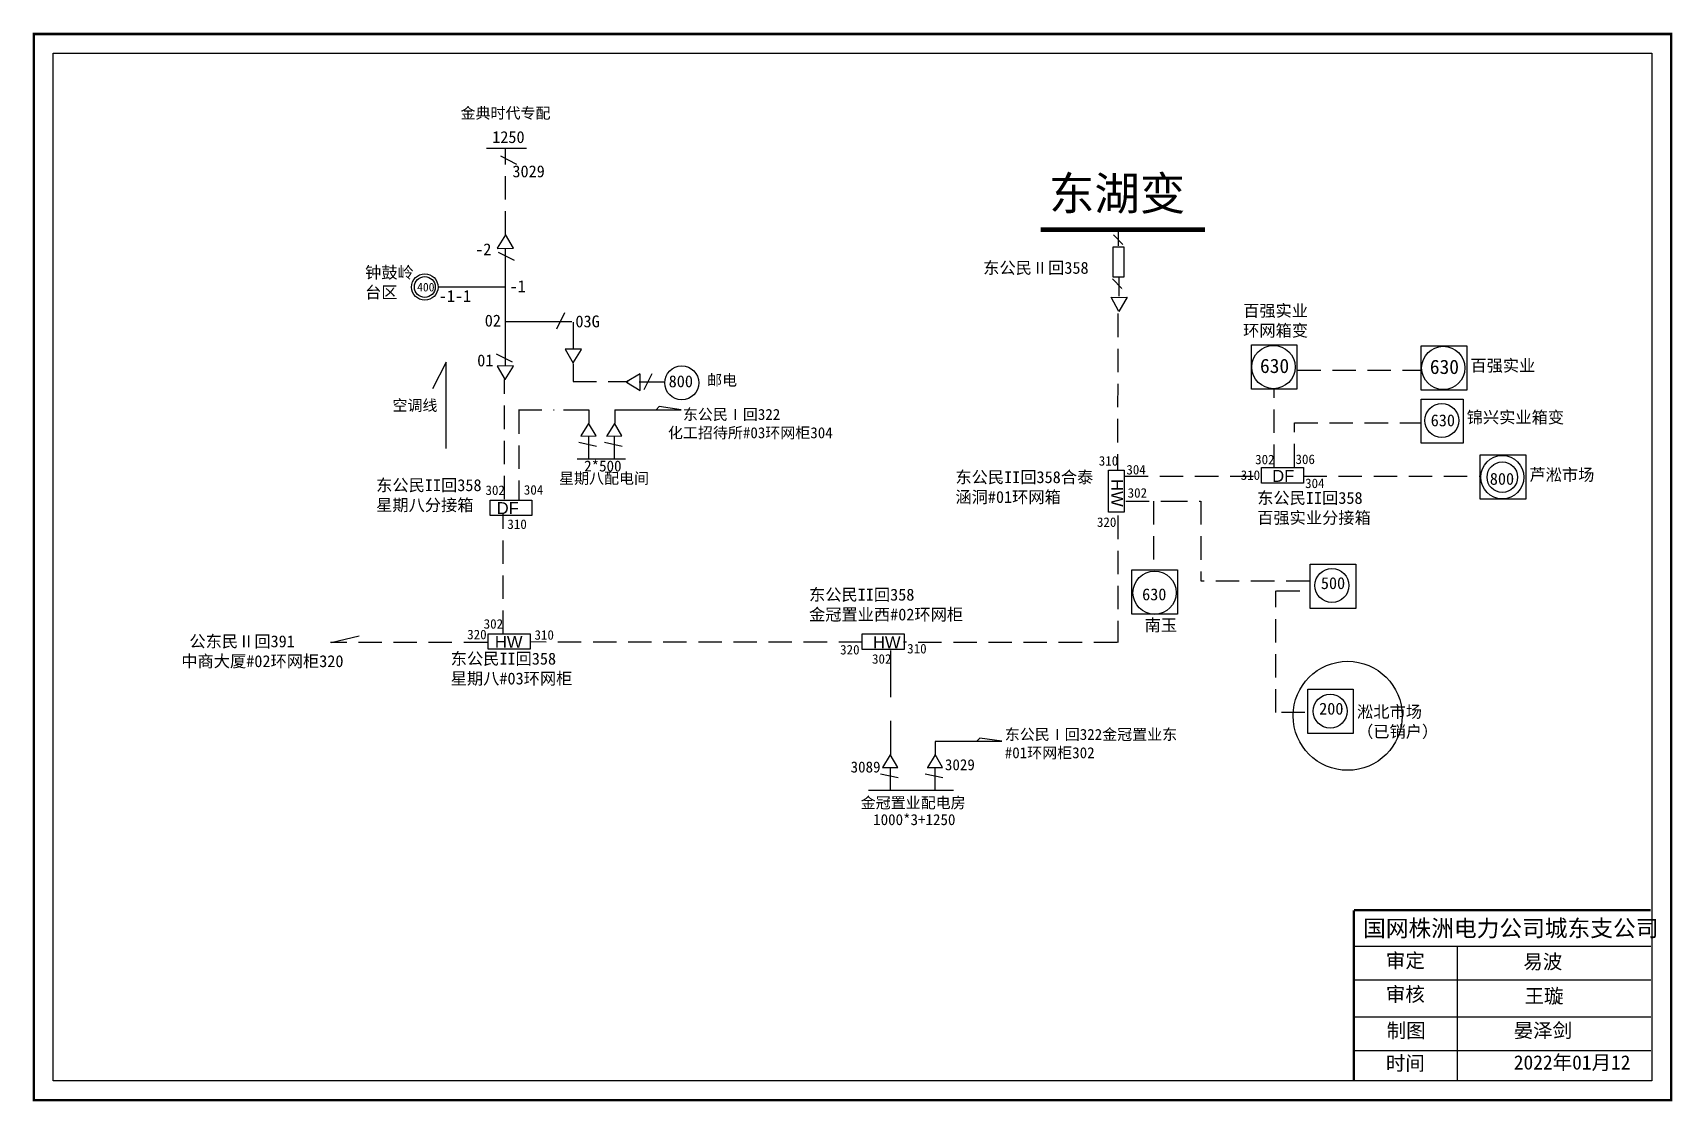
# Model space of a CAD drawing. Extents: x 0 to 344, y 0 to 224.
import ezdxf

# ---------------------------------------------------------------- set-up
doc = ezdxf.new("R2010")
doc.units = 0
doc.header["$LTSCALE"] = 0.774411
doc.linetypes.add('ACAD_ISO02W100', pattern=[15, 12, -3])
doc.linetypes.add('DASHED2', pattern=[9.525, 6.35, -3.175])
doc.layers.get('0').update_dxf_attribs({"linetype": 'CONTINUOUS'})
doc.layers.add('0-RefEdit0', color=7, linetype='CONTINUOUS')
doc.styles.get("Standard").update_dxf_attribs({"font": 'simkai_0.ttf', "height": 2.5})
doc.styles.add('字体', font='simkai_0.ttf', dxfattribs={"height": 2.5})

msp = doc.modelspace()

# ---------------------------------------------------------------- linework, layer by layer
at = {"color": 7, "linetype": 'Continuous'}
for p, q in [((94.89, 200.22), (103.32, 200.22)), ((97.8, 198.6), (101.19, 196.9)), ((228.6, 180.01), (226.62, 181.99)), ((97.35, 178.38), (100.73, 176.69)), ((98.8, 179.03), (98.8, 163.67)), ((228.38, 170.78), (226.4, 172.76)), ((227.75, 173.09), (227.75, 169.14)), ((98.64, 171.02), (84.65, 171.02)), ((227.77, 165.94), (226.13, 168.9)), ((226.17, 168.88), (229.52, 168.9)), ((229.52, 168.9), (227.77, 165.94)), ((109.68, 162.29), (111.37, 165.68)), ((112.82, 163.73), (98.83, 163.73)), ((98.85, 154.65), (98.85, 163.73)), ((100.35, 155.28), (96.96, 156.98)), ((113.09, 154.9), (113.09, 151.22)), ((127.98, 149.53), (129.68, 152.92)), ((126.99, 151.15), (132.18, 151.15)), ((121.82, 145.27), (135.8, 145.27)), ((131.17, 145.96), (130.54, 145.27)), ((135.8, 145.27), (131.17, 145.96)), ((114.29, 138.46), (117.98, 137.63)), ((116.3, 139.74), (116.3, 134.95)), ((119.71, 138.46), (123.4, 137.63)), ((121.72, 139.74), (121.72, 134.95)), ((62.25, 96.37), (68.15, 97.76)), ((198.54, 76.31), (197.9, 75.62)), ((203.16, 75.62), (198.54, 76.31)), ((189.19, 75.62), (203.16, 75.62)), ((179.69, 70.09), (179.69, 65.3)), ((189.08, 70.09), (189.08, 65.3)), ((177.68, 68.81), (181.36, 67.98)), ((187.07, 68.81), (190.76, 67.98))]:
    msp.add_line(p, q, dxfattribs=at)
at = {"color": 7, "linetype": 'DASHED2'}
for p, q in [((98.91, 182.07), (98.91, 200.05)), ((97.13, 179.18), (100.59, 179.2)), ((98.91, 182.05), (97.15, 179.22)), ((100.59, 179.2), (98.9, 182.12)), ((228.54, 170.62), (228.54, 170.62)), ((227.52, 165.47), (227.49, 132.55)), ((114.88, 157.99), (111.42, 157.97)), ((111.42, 157.97), (113.12, 155.05)), ((113.11, 155.12), (114.86, 157.95)), ((100.57, 154.48), (97.1, 154.46)), ((97.1, 154.46), (98.8, 151.54)), ((98.66, 126.47), (98.69, 151.64)), ((98.79, 151.61), (100.54, 154.44)), ((127.2, 152.82), (124.28, 151.13)), ((127.18, 149.31), (127.16, 152.78)), ((265.25, 153.61), (291.14, 153.61)), ((113.09, 151.22), (124.63, 151.22)), ((124.32, 151.09), (127.14, 149.34)), ((260.36, 133.04), (260.36, 149.66)), ((101.62, 145.24), (109.08, 145.24)), ((101.67, 145.16), (101.67, 126.41)), ((116.35, 142.39), (114.73, 139.78)), ((117.91, 139.76), (116.34, 142.46)), ((121.77, 142.39), (120.15, 139.78)), ((123.33, 139.76), (121.76, 142.46)), ((264.65, 142.51), (291.26, 142.51)), ((264.65, 133.17), (264.65, 142.51)), ((114.71, 139.74), (117.91, 139.76)), ((120.13, 139.74), (123.33, 139.76)), ((229, 131.31), (257.74, 131.32)), ((266.55, 131.32), (303.66, 131.33)), ((229.21, 126.09), (237.56, 126.09)), ((235.06, 126.09), (235.06, 111.61)), ((237.27, 126.06), (244.93, 126.07)), ((244.96, 126.07), (244.96, 109.28)), ((98.39, 98.15), (98.42, 123.32)), ((227.55, 123.03), (227.53, 96.37)), ((267.81, 109.28), (245.05, 109.28)), ((260.75, 81.64), (260.75, 107.25)), ((260.87, 107.25), (268.06, 107.25)), ((173.82, 96.42), (103.99, 96.48)), ((95.01, 96.37), (62.1, 96.37)), ((227.4, 96.37), (182.53, 96.41)), ((266.86, 81.64), (260.87, 81.64)), ((179.73, 72.74), (178.12, 70.13)), ((181.29, 70.11), (179.73, 72.81)), ((189.13, 72.74), (187.52, 70.13)), ((190.69, 70.11), (189.13, 72.81)), ((178.1, 70.09), (181.29, 70.11)), ((187.49, 70.09), (190.69, 70.11))]:
    msp.add_line(p, q, dxfattribs=at)
at = {"color": 7, "linetype": 'ACAD_ISO02W100'}
for p, q in [((227.67, 179.71), (227.67, 182.8)), ((226.58, 173.11), (226.58, 179.51)), ((226.58, 179.51), (228.79, 179.51)), ((228.79, 179.51), (228.79, 173.11)), ((228.79, 173.11), (226.58, 173.11))]:
    msp.add_line(p, q, dxfattribs=at)
at = {"linetype": 'Continuous'}
for p, q in [((113.17, 158.21), (113.17, 163.68)), ((86.38, 155.29), (83.57, 149.68)), ((86.38, 137.15), (86.38, 155.29)), ((277.17, 32.61), (339.53, 32.61)), ((298.81, 32.6), (298.81, 4.27)), ((277.17, 25.5), (339.53, 25.5)), ((277.17, 17.75), (339.53, 17.75)), ((277.17, 10.65), (339.53, 10.65))]:
    msp.add_line(p, q, dxfattribs=at)
at = {"color": 1, "linetype": 'Continuous'}
msp.add_line((202.83, 130.5), (202.7, 130.37), dxfattribs=at)
at = {"linetype": 'Continuous', "const_width": 0.5}
msp.add_lwpolyline([(-0.2, 224.22), (343.78, 224.22), (343.78, 0.25), (-0.2, 0.25)], close=True, dxfattribs=at)
at = {"linetype": 'Continuous'}
for points in [[(3.85, 220.17), (339.73, 220.17), (339.73, 4.3), (3.85, 4.3)], [(255.6, 158.92), (265.18, 158.92), (265.18, 149.62), (255.6, 149.62)], [(291.29, 158.72), (300.88, 158.72), (300.88, 149.42), (291.29, 149.42)], [(303.7, 135.78), (313.28, 135.78), (313.28, 126.49), (303.7, 126.49)], [(230.49, 111.65), (240.07, 111.65), (240.07, 102.36), (230.49, 102.36)], [(267.98, 112.81), (277.56, 112.81), (277.56, 103.52), (267.98, 103.52)], [(267.43, 86.59), (277.01, 86.59), (277.01, 77.29), (267.43, 77.29)]]:
    msp.add_lwpolyline(points, close=True, dxfattribs=at)
at = {"color": 7, "linetype": 'Continuous', "const_width": 1}
msp.add_lwpolyline([(245.86, 183.09), (211.32, 183.1)], dxfattribs=at)
at = {"color": 7, "linetype": 'Continuous'}
for points in [[(291.31, 147.49), (300.09, 147.49), (300.09, 138.24), (291.31, 138.24)], [(228.85, 132.55), (228.85, 123.75), (225.58, 123.75), (225.58, 132.55)], [(257.74, 133.14), (266.55, 133.14), (266.55, 129.87), (257.74, 129.87)], [(95.63, 126.31), (104.43, 126.31), (104.43, 123.04), (95.63, 123.04)], [(95.25, 98.22), (104.05, 98.22), (104.05, 94.95), (95.25, 94.95)], [(173.85, 98.2), (182.66, 98.2), (182.66, 94.93), (173.85, 94.93)]]:
    msp.add_lwpolyline(points, close=True, dxfattribs=at)
at = {"linetype": 'Continuous', "const_width": 0.5}
for points in [[(277.13, 40.11), (277.13, 4.38)], [(277.17, 40.11), (339.53, 40.11)]]:
    msp.add_lwpolyline(points, dxfattribs=at)
at = {"color": 0, "linetype": 'Continuous'}
msp.add_circle((81.92, 171.06), 2.78, dxfattribs=at)
at = {"linetype": 'Continuous'}
msp.add_circle((81.92, 171.06), 2.19, dxfattribs=at)
at = {"color": 7, "linetype": 'Continuous'}
for centre, radius in [((260.24, 154.25), 4.55), ((295.93, 154.05), 4.55), ((135.91, 150.92), 3.57), ((295.61, 143.01), 3.57), ((308.33, 131.11), 4.55), ((308.33, 131.11), 3.21), ((235.27, 106.84), 4.55), ((272.53, 108.34), 3.57), ((272.17, 81.96), 3.57)]:
    msp.add_circle(centre, radius, dxfattribs=at)
at = {"color": 1, "linetype": 'Continuous'}
msp.add_circle((275.83, 80.97), 11.45, dxfattribs=at)
at = {"layer": '0-RefEdit0', "color": 7, "ltscale": 2}
for p, q in [((111.06, 145.24), (116.4, 145.24)), ((116.4, 145.24), (116.4, 142.42)), ((121.82, 145.24), (121.82, 142.42)), ((113.92, 134.98), (124.09, 134.98)), ((189.19, 75.59), (189.19, 72.77)), ((175.12, 65.33), (193.03, 65.33))]:
    msp.add_line(p, q, dxfattribs=at)
at = {"layer": '0-RefEdit0', "color": 7, "linetype": 'DASHED2', "ltscale": 2}
msp.add_line((179.79, 94.69), (179.79, 72.77), dxfattribs=at)

# ---------------------------------------------------------------- texts
at = {"color": 7, "linetype": 'Continuous', "style": '字体'}
for s, p in [('630', (293.28, 141.8)), ('800', (305.7, 129.51)), ('630', (232.64, 105.24)), ('500', (270.2, 107.6)), ('200', (269.84, 81.22))]:
    msp.add_text(s, height=2.5, dxfattribs=at).set_placement(p)
at = {"color": 7, "linetype": 'Continuous', "attachment_point": 1, "style": '字体'}
for s, insert, char_height, width in [('{\\fSimSun|b0|i0|c134|p2;金典时代专配}', (89.42, 208.76), 2.31, 40.4966), ('{\\fSimSun|b0|i0|c134|p2;1250}', (96.08, 203.81), 2.5, 6.2597), ('{\\fSimSun|b0|i0|c134|p2;3029}', (100.33, 196.61), 2.5, 5.784), ('东湖变', (213.06, 194.23), 7, 132.2648), ('{\\fSimSun|b0|i0|c134|p2;-2}', (92.5, 180.23), 2.5, 4.2342), ('{\\fSimSun|b0|i0|c134|p2;钟鼓岭台区}', (69.38, 175.37), 2.5, 11.8604), ('东公民Ⅱ回358', (199.25, 176.34), 2.5, 34.0278), ('{\\fSimSun|b0|i0|c134|p2;-1}', (99.72, 172.47), 2.5, 4.2342), ('{\\fSimSun|b0|i0|c134|p2;-1-1}', (84.86, 170.42), 2.5, 4.2342), ('{\\fSimSun|b0|i0|c134|p2;百强实业环网箱变}', (253.87, 167.34), 2.5, 14.4219), ('{\\fSimSun|b0|i0|c134|p2;02}', (94.52, 165.26), 2.5, 4.2342), ('{\\fSimSun|b0|i0|c134|p2;03G}', (113.57, 165.09), 2.5, 4.2342), ('{\\fSimSun|b0|i0|c134|p2;01}', (92.93, 156.89), 2.5, 4.2342), ('{\\fSimSun|b0|i0|c134|p2;630}', (257.41, 155.99), 3, 9.2487), ('{\\fSimSun|b0|i0|c134|p2;630}', (293.1, 155.79), 3, 9.2487), ('{\\fSimSun|b0|i0|c134|p2;百强实业}', (301.62, 155.81), 2.5, 28.7955), ('800', (133.16, 152.5), 2.5, 6.2597), ('{\\fSimSun|b0|i0|c134|p2;邮电}', (141.24, 152.65), 2.31, 40.4966), ('{\\fSimSun|b0|i0|c134|p2;空调线}', (75.12, 147.36), 2.31, 19.9099), ('  东公民Ⅰ回322{\\C1;\\P}化工招待所#03环网柜304', (133, 145.45), 2.31, 40.4966), ('{\\fSimSun|b0|i0|c134|p2;锦兴实业箱变}', (300.85, 144.94), 2.5, 28.7955), ('2*500', (115.4, 134.61), 2.31, 40.4966), ('310', (223.54, 135.54), 2, 9.2487), ('302', (256.39, 135.82), 2, 9.2487), ('306', (264.87, 135.87), 2, 9.2487), ('东公民II回358\\P星期八分接箱', (71.7, 130.68), 2.5, 40.3325), ('星期八配电间', (110.13, 132.03), 2.31, 40.4966), ('{\\fSimSun|b0|i0|c134|p2;东公民}II{\\fSimSun|b0|i0|c134|p2;回}358{\\fSimSun|b0|i0|c134|p2;合泰涵洞}#01{\\fSimSun|b0|i0|c134|p2;环网箱}', (193.41, 132.36), 2.5, 31.5625), ('304', (229.33, 133.68), 2, 9.2487), ('310', (253.35, 132.54), 2, 9.2487), ('芦淞市场', (314.03, 132.87), 2.5, 28.7955), ('302', (94.67, 129.37), 2, 9.2487), ('304', (102.73, 129.44), 2, 9.2487), ('302', (229.6, 128.81), 2, 9.2487), ('东公民II回358百强实业分接箱', (256.82, 128), 2.5, 24.8574), ('304', (266.89, 130.82), 2, 9.2487), ('310', (99.27, 122.23), 2, 9.2487), ('320', (223.15, 122.66), 2, 9.2487), ('东公民II回358\\P金冠置业西#02环网柜', (162.65, 107.68), 2.5, 40.3325), ('302', (94.29, 101.28), 2, 9.2487), ('{\\fSimSun|b0|i0|c134|p2;南玉}', (233.17, 101.28), 2.5, 28.7955), (' 公东民Ⅱ回391\\P中商大厦#02环网柜320', (30.76, 97.87), 2.5, 41.0699), ('320', (90.83, 99.06), 2, 9.2487), ('310', (104.97, 98.96), 2, 9.2487), ('东公民II回358\\P星期八#03环网柜', (87.36, 94.23), 2.5, 40.3325), ('320', (169.19, 95.86), 2, 9.2487), ('302', (175.89, 93.92), 2, 9.2487), ('310', (183.28, 96.08), 2, 9.2487), ('{\\fSimSun|b0|i0|c134|p2;淞北市场\\P\\C1;（已销户）}', (277.81, 83.08), 2.5, 28.7955), ('东公民Ⅰ回322金冠置业东\\P#01环网柜302', (203.78, 78.22), 2.31, 40.4966), ('3089', (171.39, 71.37), 2.31, 40.4966), ('3029', (191.21, 71.85), 2.31, 40.4966), ('金冠置业配电房', (173.51, 63.87), 2.31, 40.4966), ('1000*3+1250', (176.13, 60.32), 2.31, 40.4966)]:
    msp.add_mtext(s, dxfattribs=dict(at, insert=insert, char_height=char_height, width=width))
at = {"color": 0, "linetype": 'Continuous', "insert": (80.3, 171.93), "char_height": 1.793, "width": 4.0561, "attachment_point": 1}
msp.add_mtext('{\\fSimSun|b0|i0|c134|p2;400}', dxfattribs=at)
at = {"linetype": 'Continuous', "attachment_point": 1, "style": '字体'}
for s, insert, char_height, width in [('{\\fArial|b0|i0|c0|p32;\\H1.25x;DF}', (259.97, 132.62), 2, 9.2487), ('{\\fArial|b0|i0|c0|p32;\\H1.25x;DF}', (97.02, 125.86), 2, 9.2487), ('{\\fArial|b0|i0|c0|p32;\\H1.25x;HW}', (96.64, 97.77), 2, 9.2487), ('{\\fArial|b0|i0|c0|p32;\\H1.25x;HW}', (176.08, 97.68), 2, 9.2487), ('国网株洲电力公司城东支公司', (279.07, 38.09), 3.5, 82.0179), ('审定', (283.86, 31.05), 3, 23.4615), ('{\\fSimSun|b0|i0|c134|p2;易波}', (312.74, 30.82), 3, 23.4615), ('审核', (283.86, 23.98), 3, 23.4615), ('{\\fSimSun|b0|i0|c134|p2;王璇}', (313, 23.61), 3, 33.0539), ('制图', (284.03, 16.36), 3, 23.4615), ('{\\fSimSun|b0|i0|c134|p2;晏泽剑}', (310.71, 16.38), 3, 60.45), ('时间', (283.86, 9.48), 3, 23.4615), ('{\\fSimSun|b0|i0|c134|p2;2022年01月12}', (310.74, 9.65), 3, 38.6959)]:
    msp.add_mtext(s, dxfattribs=dict(at, insert=insert, char_height=char_height, width=width))
at = {"linetype": 'Continuous', "insert": (228.66, 130.71), "char_height": 2, "width": 9.2487, "attachment_point": 1, "rotation": 270, "style": '字体'}
msp.add_mtext('{\\fArial|b0|i0|c0|p32;\\H1.25x;HW}', dxfattribs=at)

doc.saveas('drawing.dxf')
